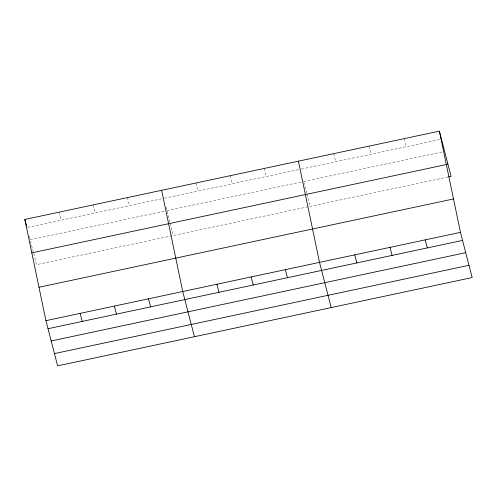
<?xml version="1.0" encoding="UTF-8"?>
<svg xmlns="http://www.w3.org/2000/svg" width="497" height="497" viewBox="0 0 497 497"><rect width="100%" height="100%" fill="white"/><g stroke="black" fill="none" stroke-linecap="round" stroke-linejoin="round"><path stroke-width="0.37" stroke-dasharray="2.48 1.86" d="M27.677 227.346L162.239 198.682M164.47 198.21L299.032 169.539M301.269 169.067L439.963 139.52M30.106 239.759L164.669 211.095M166.899 210.622L302.201 181.796M303.692 181.48L443.883 151.616M448.064 176.975L36.536 264.646L33.367 252.389M404.142 138.651L406.223 146.708M368.904 146.155L370.992 154.213M333.673 153.66L335.755 161.718M303.884 182.225L306.767 193.364M306.953 194.11L310.128 206.361M264.236 168.452L266.324 176.51M230.043 175.739L232.124 183.797M195.843 183.02L197.924 191.078M165.967 207.019L166.712 209.902M167.091 211.362L169.968 222.507M170.16 223.246L173.335 235.503M127.443 197.595L129.531 205.652M93.25 204.876L95.331 212.933M59.05 212.163L61.131 220.221M29.174 236.156L29.919 239.038M30.485 241.25L33.175 251.644"/><path stroke-width="0.75" d="M439.379 131.146L460.464 232.354L472.15 277.55L57.621 365.854L45.935 320.658L24.85 219.45L439.379 131.146L451.065 176.342L448.816 176.82M446.393 164.401L447.896 164.085M31.808 252.849L446.337 164.544M38.977 287.26L453.506 198.955M45.935 320.658L460.464 232.354M48.016 328.716L462.545 240.411M51.191 340.973L465.714 252.669M54.453 353.603L468.982 265.299M425.227 239.865L427.308 247.916M389.99 247.369L392.077 255.427M354.759 254.874L356.84 262.932M331.213 307.575L319.521 262.379L298.436 161.171M285.321 269.666L287.409 277.724M251.128 276.947L253.209 285.005M216.928 284.234L219.009 292.292M194.42 336.717L182.728 291.522L161.643 190.308M148.528 298.803L150.616 306.86M114.335 306.09L116.416 314.147M80.135 313.377L82.216 321.435M24.85 219.45L26.552 226.042"/></g></svg>
